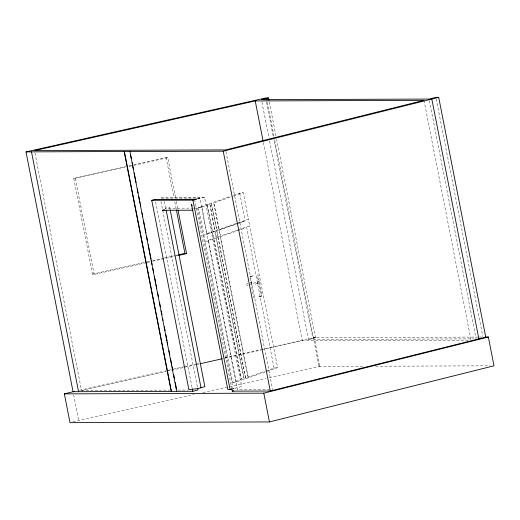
<?xml version="1.0" encoding="UTF-8"?>
<svg xmlns="http://www.w3.org/2000/svg" width="520" height="520" viewBox="0 0 520 520"><rect width="100%" height="100%" fill="white"/><g stroke="black" fill="none" stroke-linecap="round" stroke-linejoin="round"><path stroke-width="0.39" stroke-dasharray="2.6 1.95" d="M246.344 284.232L248.105 283.374M248.346 284.934L246.617 285.617M205.335 241.911L203.762 235.228L212.004 232.427L204.016 235.196L198.322 207.5L230.718 196.281M233.721 195.24L239.72 193.161L243.295 192.673L248.495 219.2L236.997 223.125M201.897 207.006L209.892 204.237L215.092 230.763L206.85 233.565L201.897 207.006L198.322 207.5M214.799 202.54L232.797 196.306M233.545 196.047L243.295 192.673M236.249 223.386L219.999 229.067M237.913 223.457L216.911 230.724L217.731 236.203L216.665 230.763L245.408 220.857L238.661 223.197M237.803 230.003L221.306 235.716M238.303 229.775L249.802 225.843L248.248 219.232M250.471 276.647L253.604 275.561L249.652 276.757L253.76 297.694L254.572 297.583M253.364 283.264L257.601 281.794L257.875 283.186L256.971 283.315L258.108 282.919C256.601 281.034 260.097 280.897 259.246 282.958L253.636 284.655M213.07 239.181L205.082 241.95L232.648 382.454L240.636 379.685M265.792 370.975L274.047 368.121L246.727 227.578L217.978 237.478L245.544 377.988L265.044 371.235M232.648 382.454L236.223 381.966L266.37 371.527M267.118 371.267L277.622 367.627L249.548 225.881M250.432 284.271L251.764 284.031L251.492 282.639L252.629 282.243L250.283 282.698M197.574 198.562L199.797 198.01L237.439 389.857L269.458 389.747M197.581 198.984L204.561 197.243L241.703 386.549L234.722 388.291M194.415 208.117L197.652 208.111L202.007 207.019M313.385 337.662L314.236 337.447L319.885 366.223L319.026 366.438L313.385 337.662L478.634 337.064M269.601 141.095L308.522 339.482L315.556 337.772L276.633 139.386M72.898 421.935L194.149 394.511M146.289 262.685L94.178 274.411L92.521 274.157L73.704 178.237L125.814 166.511M128.973 165.796L132.925 164.912M133.712 164.73L166.088 157.45L167.745 157.697L175.675 198.133M73.704 178.237L75.355 178.483L125.892 167.115M129.051 166.406L133.003 165.516M133.79 165.341L167.745 157.697M92.521 274.157L146.218 262.08M147.004 261.905L151.743 260.839M152.535 260.656L163.585 258.173M164.379 257.992L175.435 255.508M176.222 255.327L177.801 254.976M147.082 262.509L151.821 261.443M152.607 261.261L175.506 256.113M176.3 255.931L177.879 255.58M79.378 390.286L172.725 369.285M173.478 369.115L184.594 366.613M185.341 366.444L196.456 363.948M197.249 363.766L198.828 363.409M224.881 357.552L314.236 337.447M34.944 152.997L81.523 390.423L166.185 371.378M166.978 371.202L195.462 364.793M196.255 364.611L199.42 363.903M224.744 358.202L261.137 350.019M261.931 349.837L302.283 340.756L468.591 340.158M202.846 392.554L266.11 378.32M269.276 377.611L319.885 366.223M209.892 204.237L214.844 230.802M215.703 230.555L219.206 229.339L213.746 202.852L218.953 229.379M217.003 237.205L220.506 235.989L219.186 230.581L220.259 236.022M217.185 237.757L213.681 238.972L241.494 379.444L213.928 238.933M208.403 240.181L216.398 237.412L215.078 232.005L216.144 237.445M274.047 368.121L277.622 367.627M245.544 377.988L218.231 237.445M204.561 197.243L163.377 197.392L160.277 198.166L199.797 198.01M193.603 208.124L165.282 208.228L169.637 207.136L169.949 208.728M479.447 337.058L482.684 337.044M315.556 337.772L312.748 337.786L273.825 139.399M308.522 339.482L473.688 338.884M319.026 366.438L364.39 366.275M375.732 366.229L489.95 365.82M81.523 390.423L169.676 390.104M177.762 390.078L188.272 390.039M436.215 98.943L482.8 336.369M429.377 100.653L476.119 338.878M423.976 100.334L471.029 340.145M269.288 101.94L276.01 136.201M267.339 102.382L274.06 136.637M274.683 139.828L313.606 338.208M266.474 101.953L273.669 138.6M261.937 102.056L268.976 137.91M263.361 142.376L302.283 340.756M239.72 193.161L244.92 219.687M225.927 151.508L272.662 389.734M248.326 377.774L220.506 237.302L248.072 377.806M211.471 202.995L216.678 229.522L211.224 203.034M244.212 379.197L216.398 238.725L243.964 379.229M207.175 204.483L212.375 231.01L206.921 204.522M208.656 241.456L236.223 381.966M197.652 208.111L232.875 387.654M194.617 199.303L231.628 387.972M176.3 201.299L177.853 209.228M166.088 157.45L174.018 197.88M174.798 201.844L176.196 208.982M164.157 201.37L165.718 209.319M160.959 201.338L197.509 387.615M155.623 201.832L192.172 388.115M75.355 178.483L94.178 274.411M73.658 394.823L78.695 420.485M215.865 231.036L212.362 232.252L213.428 237.692L212.615 232.213L215.865 231.036M261.287 296.003L258.147 297.089L262.1 295.893L257.992 274.957L257.179 275.067L261.287 296.003"/><path stroke-width="0.78" d="M268.976 100.347L268.508 97.955L261.469 99.665L429.065 99.06L435.903 97.351L438.711 97.338L485.758 337.155L270.283 391.014L232.258 391.157L231.79 388.765M176.677 391.359L73.047 391.709L26 151.892L129.916 151.47L176.677 391.359L192.797 391.3L197.977 390L197.665 388.407M129.63 151.541L223.236 151.203L438.711 97.338M166.166 210.191L201.006 387.764L197.359 388.674L188.883 389.603L151.743 200.297L155.623 199.329M196.099 198.933L194.617 199.303L155.155 199.446M151.743 200.297L192.927 200.148L196.807 199.18M164.554 209.761L162.37 210.308L192.972 210.197M485.115 337.038L488.351 337.025L494 365.8L269.438 421.935L70.005 422.663L64.357 393.881L74.633 391.352M200.506 387.771L204.861 386.678L170.105 209.521M192.088 205.907L191.522 204.477L227.812 389.46L230.067 389.454L233.948 388.486M232.258 391.157L233.733 390.787M64.357 393.881L263.796 393.159L488.351 337.025M26 151.892L265.694 97.968L268.508 97.955M255.236 100.945L34.476 150.612L225.615 149.916L423.976 100.334L255.236 100.945L263.048 140.777M178.594 254.794L184.906 253.377L186.563 253.624L178.009 210.022M178.666 255.398L186.563 253.624M200.213 363.721L222.365 358.741M431.821 99.047L478.868 338.865M266.558 98.397L266.87 99.99M223.236 151.203L270.283 391.014M263.796 393.159L269.438 421.935M192.927 200.148L230.067 389.454M176.352 209.775L184.906 253.377M192.328 388.908L192.797 391.3M130.54 154.655L131.32 158.639M132.106 162.624L133.354 169M134.134 172.984L135.388 179.355M135.701 180.947L136.013 182.54M137.261 188.916L138.041 192.9M138.827 196.885L140.075 203.255M140.387 204.854L140.699 206.447M141.953 212.817L142.734 216.801M143.513 220.786L144.768 227.162M145.08 228.755L145.86 232.739M146.64 236.717L147.42 240.702M148.207 244.686L149.454 251.062M149.767 252.655L151.015 259.031M151.333 260.624L152.113 264.608M152.893 268.587L153.673 272.571M154.453 276.556L155.708 282.932M156.019 284.525L156.799 288.509M157.579 292.494L158.366 296.478M159.614 302.848L160.394 306.833M161.18 310.817L161.96 314.802M162.74 318.786L163.053 320.378M164.307 326.749L165.087 330.733M165.867 334.718L167.115 341.094M167.427 342.687L167.745 344.279M168.994 350.649L169.774 354.634M170.553 358.618L171.808 364.995M172.12 366.587L172.9 370.572M173.68 374.556L174.467 378.541M175.247 382.519L176.494 388.895M124.358 151.489L171.405 391.307M124.169 151.541L171.217 391.352M31.506 151.873L78.559 391.69"/></g></svg>
